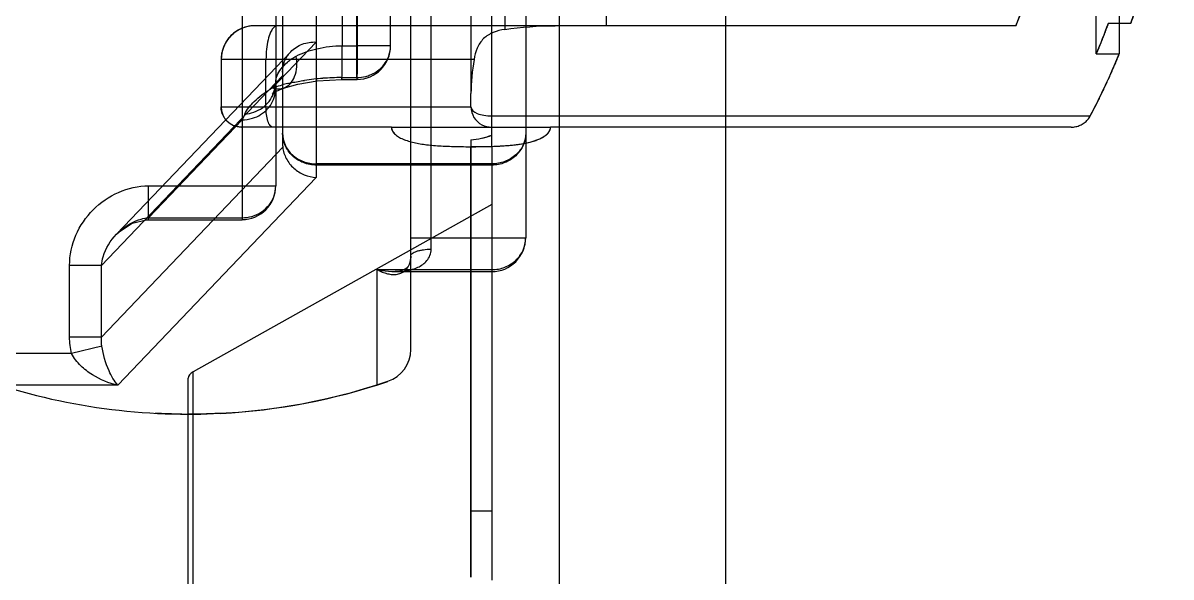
# Model space of a CAD drawing. Header units: millimetres. Extents: x 23490 to 24685, y -23248 to -22403.
# Drawn here: x 23732.19 to 23749.27, y -22567.21 to -22558.97 of the extents above; entities that cross this region are included whole.
import ezdxf

# ---------------------------------------------------------------- set-up
doc = ezdxf.new("R2010")
doc.units = ezdxf.units.MM
doc.header["$LTSCALE"] = 8
doc.layers.add('Cav-cor', color=30, linetype='Continuous')

msp = doc.modelspace()

# ---------------------------------------------------------------- linework, layer by layer
at = {"layer": 'Cav-cor', "color": 241}
for p, q in [((23740.165, -22515.491), (23740.165, -22755.491)), ((23742.643, -22538.895), (23742.643, -22608.087)), ((23739.165, -22559.122), (23739.165, -22546.179)), ((23740.864, -22546.884), (23740.864, -22559.008)), ((23737.959, -22563.822), (23737.959, -22547.159)), ((23738.261, -22562.332), (23738.261, -22548.65)), ((23739.668, -22548.819), (23739.668, -22562.163)), ((23735.447, -22549.089), (23735.447, -22561.893)), ((23735.949, -22549.588), (23735.949, -22561.39)), ((23736.552, -22549.718), (23736.552, -22561.264)), ((23736.05, -22550.221), (23736.05, -22560.761)), ((23739.356, -22551.471), (23739.356, -22559.064)), ((23748.16, -22559.425), (23748.16, -22551.557)), ((23748.5, -22551.564), (23748.5, -22559.425)), ((23736.937, -22551.675), (23736.937, -22559.306)), ((23737.164, -22559.305), (23737.164, -22551.677)), ((23737.658, -22559.305), (23737.658, -22551.674)), ((23738.854, -22551.759), (23738.854, -22560.018)), ((23737.155, -22559.778), (23737.155, -22558.13)), ((23748.34, -22558.97), (23748.674, -22558.97)), ((23748.34, -22558.97), (23748.674, -22558.97)), ((23746.96, -22559.008), (23735.638, -22559.008)), ((23746.96, -22559.008), (23735.638, -22559.008)), ((23739.165, -22560.802), (23739.165, -22559.122)), ((23735.901, -22559.933), (23736.552, -22559.25)), ((23736.937, -22559.306), (23737.164, -22559.305)), ((23737.658, -22559.305), (23737.164, -22559.305)), ((23733.578, -22562.11), (23736.171, -22559.396)), ((23735.135, -22559.511), (23735.135, -22560.214)), ((23738.899, -22559.511), (23735.135, -22559.511)), ((23735.135, -22559.511), (23735.135, -22560.214)), ((23735.803, -22560.214), (23735.803, -22559.511)), ((23748.16, -22559.426), (23748.5, -22559.426)), ((23748.16, -22559.426), (23748.5, -22559.426)), ((23733.356, -22562.573), (23736.05, -22559.752)), ((23736.278, -22559.875), (23736.567, -22559.829)), ((23736.567, -22559.829), (23736.931, -22559.809)), ((23736.928, -22559.78), (23737.155, -22559.778)), ((23736.928, -22559.78), (23736.931, -22559.809)), ((23736.931, -22559.809), (23737.158, -22559.807)), ((23737.155, -22559.778), (23737.158, -22559.807)), ((23736.05, -22559.94), (23736.066, -22559.934)), ((23736.066, -22559.934), (23736.278, -22559.875)), ((23738.854, -22560.214), (23738.854, -22560.018)), ((23735.135, -22560.214), (23738.854, -22560.214)), ((23739.165, -22560.349), (23748.068, -22560.349)), ((23734.056, -22561.864), (23735.447, -22560.408)), ((23737.669, -22560.516), (23735.437, -22560.516)), ((23737.669, -22560.516), (23735.437, -22560.516)), ((23737.669, -22560.516), (23737.683, -22560.516)), ((23737.683, -22560.516), (23740.005, -22560.516)), ((23740.005, -22560.516), (23740.038, -22560.516)), ((23747.785, -22560.516), (23740.038, -22560.516)), ((23747.785, -22560.516), (23740.038, -22560.516)), ((23738.854, -22560.704), (23738.854, -22567.208)), ((23736.053, -22560.816), (23733.356, -22563.64)), ((23738.854, -22567.208), (23738.854, -22560.807)), ((23738.854, -22567.208), (23738.854, -22560.807)), ((23739.165, -22560.802), (23739.165, -22567.255)), ((23739.165, -22561.063), (23736.552, -22561.063)), ((23739.165, -22561.08), (23736.552, -22561.08)), ((23733.599, -22564.356), (23736.552, -22561.264)), ((23734.056, -22561.39), (23735.949, -22561.39)), ((23734.056, -22561.893), (23734.056, -22561.39)), ((23739.165, -22561.669), (23734.721, -22564.154)), ((23734.056, -22561.864), (23735.447, -22561.864)), ((23734.056, -22561.893), (23735.447, -22561.893)), ((23737.959, -22562.163), (23739.668, -22562.163)), ((23733.356, -22562.573), (23732.88, -22562.573)), ((23732.88, -22563.64), (23732.88, -22562.573)), ((23733.356, -22563.64), (23733.356, -22562.573)), ((23737.457, -22562.636), (23739.165, -22562.636)), ((23737.457, -22564.351), (23737.457, -22562.636)), ((23737.726, -22562.665), (23739.165, -22562.665)), ((23733.356, -22563.64), (23732.88, -22563.64)), ((23733.36, -22563.772), (23732.909, -22563.882)), ((23732.909, -22563.882), (23732.014, -22563.882)), ((23737.957, -22563.822), (23737.959, -22563.822)), ((23734.643, -22582.732), (23734.643, -22564.25)), ((23734.721, -22582.828), (23734.721, -22564.154)), ((23737.617, -22564.298), (23737.617, -22564.296)), ((23733.599, -22564.356), (23731.943, -22564.356)), ((23738.854, -22566.221), (23739.165, -22566.221))]:
    msp.add_line(p, q, dxfattribs=at)
for points in [[(23735.949, -22559.847), (23735.949, -22559.864), (23735.927, -22559.967), (23735.908, -22560.007)], [(23735.908, -22560.007), (23735.895, -22560.026), (23735.898, -22560.024), (23735.951, -22559.987), (23736.05, -22559.94)], [(23733.814, -22561.945), (23734.027, -22561.894), (23734.056, -22561.893)], [(23733.578, -22562.11), (23733.617, -22562.072), (23733.814, -22561.945)], [(23737.959, -22562.433), (23737.954, -22562.492), (23737.939, -22562.548), (23737.917, -22562.587), (23737.892, -22562.615), (23737.861, -22562.636), (23737.822, -22562.652), (23737.772, -22562.663), (23737.727, -22562.665)]]:
    msp.add_lwpolyline(points, dxfattribs=at)
for centre, radius, start, end in [((23738.854, -22555.491), 8.837, 336.544, 76.8528), ((23738.854, -22555.491), 10.418, 340.49, 19.51), ((23738.854, -22555.491), 10.104, 337.0808, 339.8568), ((23735.638, -22559.511), 0.502, 90, 180), ((23737.155, -22559.305), 0.502, 270.3508, 0.0011), ((23737.232, -22559.509), 1.429, 173.8388, 180.0756), ((23737.198, -22559.301), 0.461, 329.6021, 340.9907), ((23738.854, -22555.491), 10.418, 332.2035, 337.8101), ((23737.183, -22559.291), 0.478, 314.825, 329.5265), ((23735.493, -22559.847), 0.456, 349.0603, 359.9618), ((23736.917, -22563.486), 3.705, 94.1537, 98.3701), ((23736.952, -22563.919), 4.14, 90.3365, 94.2116), ((23737.155, -22559.244), 0.534, 270.0207, 284.6194), ((23736.436, -22560.911), 1.116, 118.6747, 120.4758), ((23735.49, -22559.846), 0.459, 338.4878, 349.074), ((23735.502, -22559.934), 0.447, 349.955, 359.9651), ((23735.989, -22559.71), 0.236, 274.7679, 285.0653), ((23736.702, -22562.327), 2.526, 103.1852, 105.0537), ((23735.99, -22559.715), 0.232, 285.1066, 289.1813), ((23735.437, -22560.214), 0.301, 180, 270), ((23741.524, -22563.167), 6.674, 155.1722, 155.5771), ((23741.231, -22563.032), 6.351, 154.7551, 155.1725), ((23739.155, -22560.214), 0.301, 180, 242.6228), ((23735.446, -22559.874), 0.534, 270.0329, 286.9377), ((23739.155, -22560.214), 0.301, 242.6228, 271.9102), ((23739.933, -22560.516), 0.105, 356.3751, 359.986), ((23738.855, -22550.112), 10.694, 269.9914, 270.7674), ((23738.892, -22552.573), 8.233, 270.7399, 271.9005), ((23735.447, -22561.39), 0.502, 269.9995, 0.0006), ((23735.446, -22561.33), 0.534, 270.0265, 285.893), ((23734.221, -22562.724), 0.889, 132.4546, 136.3247), ((23734.219, -22562.722), 0.886, 129.9931, 132.4535), ((23739.165, -22562.163), 0.502, 269.9996, 359.9999), ((23737.457, -22563.822), 0.501, 288.6629, 0), ((23734.643, -22555.491), 9.294, 247.5441, 270), ((23734.642, -22555.487), 9.298, 270.0049, 288.661), ((23734.643, -22555.491), 9.296, 273.0102, 288.6629)]:
    msp.add_arc(centre, radius, start, end, dxfattribs=at)
for centre, major_axis, ratio, start_param, end_param in [((23736.552, -22560.235), (-0.42, -0.732), 0.375859, -0.579815, -0.471392), ((23735.143, -22564.25), (-0.5, 0), 0.356477, -0.567557, 0)]:
    msp.add_ellipse(centre, major_axis=major_axis, ratio=ratio, start_param=start_param, end_param=end_param, dxfattribs=at)
for points, weights in [([(23740.864, -22546.885), (23746.655, -22548.238), (23749.328, -22553.552), (23746.96, -22559.008)], [1, 0.7604807684, 0.7604807684, 1]), ([(23748.674, -22552.011), (23749.479, -22554.285), (23749.479, -22556.697), (23748.674, -22558.97)], [1, 0.9617219952, 0.9617219952, 1]), ([(23748.34, -22558.97), (23748.283, -22559.123), (23748.223, -22559.275), (23748.16, -22559.426)], [1, 0.9998043858, 0.9998043858, 1]), ([(23735.638, -22559.008), (23735.343, -22559.008), (23735.135, -22559.216), (23735.135, -22559.511)], [1, 0.8047378541, 0.8047378541, 1]), ([(23748.5, -22559.426), (23748.372, -22559.74), (23748.228, -22560.048), (23748.07, -22560.349)], [1, 0.9992022083, 0.9992022083, 1]), ([(23735.437, -22560.516), (23735.26, -22560.516), (23735.135, -22560.391), (23735.135, -22560.214)], [1, 0.8047378541, 0.8047378541, 1])]:
    msp.add_rational_spline(points, weights, degree=3, dxfattribs=at)
for points, knots in [([(23735.872, -22559.104), (23735.856, -22559.14), (23735.83, -22559.223), (23735.816, -22559.308), (23735.811, -22559.355)], [0, 0, 0, 0, 0.452093, 1, 1, 1, 1]), ([(23735.971, -22559.008), (23735.962, -22559.008), (23735.937, -22559.015), (23735.901, -22559.05), (23735.882, -22559.084), (23735.872, -22559.104)], [0, 0, 0, 0, 0.187686, 0.533467, 1, 1, 1, 1]), ([(23739.356, -22559.064), (23739.298, -22559.072), (23739.184, -22559.098), (23739.033, -22559.19), (23738.936, -22559.339), (23738.908, -22559.453), (23738.899, -22559.511)], [0, 0, 0, 0, 0.254708, 0.500142, 0.745379, 1, 1, 1, 1]), ([(23736.171, -22559.396), (23736.218, -22559.346), (23736.339, -22559.267), (23736.482, -22559.247), (23736.552, -22559.25)], [0, 0, 0, 0, 0.492465, 1, 1, 1, 1]), ([(23736.252, -22559.459), (23736.349, -22559.409), (23736.575, -22559.333), (23736.81, -22559.307), (23736.937, -22559.306)], [0, 0, 0, 0, 0.464306, 1, 1, 1, 1]), ([(23736.931, -22559.809), (23736.932, -22559.809), (23736.932, -22559.804), (23736.933, -22559.798), (23736.933, -22559.785), (23736.934, -22559.769), (23736.935, -22559.748), (23736.936, -22559.712), (23736.936, -22559.657), (23736.937, -22559.582), (23736.937, -22559.496), (23736.937, -22559.403), (23736.937, -22559.339), (23736.937, -22559.306)], [0, 0, 0, 0, 0.005123, 0.019621, 0.043505, 0.076608, 0.118573, 0.168995, 0.293342, 0.44475, 0.617506, 0.805205, 1, 1, 1, 1]), ([(23737.158, -22559.807), (23737.159, -22559.807), (23737.159, -22559.802), (23737.16, -22559.797), (23737.161, -22559.784), (23737.162, -22559.768), (23737.162, -22559.747), (23737.163, -22559.71), (23737.164, -22559.656), (23737.164, -22559.58), (23737.165, -22559.495), (23737.164, -22559.402), (23737.164, -22559.338), (23737.164, -22559.305)], [0, 0, 0, 0, 0.005115, 0.019608, 0.043487, 0.076587, 0.118553, 0.168975, 0.293325, 0.444745, 0.617513, 0.805205, 1, 1, 1, 1]), ([(23735.949, -22559.847), (23735.949, -22559.814), (23735.965, -22559.742), (23736.028, -22559.641), (23736.123, -22559.541), (23736.205, -22559.484), (23736.252, -22559.459)], [0, 0, 0, 0, 0.195281, 0.421562, 0.6907, 1, 1, 1, 1]), ([(23736.05, -22559.697), (23736.05, -22559.642), (23736.071, -22559.531), (23736.132, -22559.435), (23736.171, -22559.396)], [0, 0, 0, 0, 0.500732, 1, 1, 1, 1]), ([(23736.066, -22559.934), (23736.102, -22559.921), (23736.172, -22559.874), (23736.239, -22559.759), (23736.268, -22559.615), (23736.261, -22559.512), (23736.252, -22559.459)], [0, 0, 0, 0, 0.209895, 0.442893, 0.708026, 1, 1, 1, 1]), ([(23737.29, -22559.761), (23737.311, -22559.755), (23737.396, -22559.727), (23737.473, -22559.677), (23737.52, -22559.63)], [0, 0, 0, 0, 0.25358, 1, 1, 1, 1]), ([(23736.126, -22559.868), (23736.146, -22559.863), (23736.229, -22559.845), (23736.313, -22559.83), (23736.377, -22559.82)], [0, 0, 0, 0, 0.241045, 1, 1, 1, 1]), ([(23735.486, -22560.323), (23735.519, -22560.252), (23735.639, -22560.112), (23735.782, -22560.001), (23735.87, -22559.95)], [0, 0, 0, 0, 0.435003, 1, 1, 1, 1]), ([(23735.486, -22560.323), (23735.579, -22560.316), (23735.762, -22560.252), (23735.884, -22560.099), (23735.917, -22560.015)], [0, 0, 0, 0, 0.50655, 1, 1, 1, 1]), ([(23735.602, -22560.385), (23735.687, -22560.359), (23735.844, -22560.263), (23735.927, -22560.097), (23735.942, -22560.012)], [0, 0, 0, 0, 0.507656, 1, 1, 1, 1]), ([(23735.901, -22559.933), (23735.912, -22559.929), (23735.96, -22559.912), (23736.009, -22559.898), (23736.046, -22559.888)], [0, 0, 0, 0, 0.240877, 1, 1, 1, 1]), ([(23735.901, -22559.933), (23735.91, -22559.935), (23735.945, -22559.945), (23735.982, -22559.948), (23736.008, -22559.946)], [0, 0, 0, 0, 0.259387, 1, 1, 1, 1]), ([(23735.904, -22560.516), (23735.889, -22560.516), (23735.865, -22560.497), (23735.846, -22560.463), (23735.824, -22560.409), (23735.807, -22560.325), (23735.803, -22560.253), (23735.803, -22560.214)], [0, 0, 0, 0, 0.13465, 0.233133, 0.354235, 0.654095, 1, 1, 1, 1]), ([(23738.854, -22560.214), (23738.854, -22560.259), (23738.939, -22560.317), (23739.049, -22560.343), (23739.126, -22560.35), (23739.165, -22560.349)], [0, 0, 0, 0, 0.373664, 0.667918, 1, 1, 1, 1]), ([(23747.785, -22560.516), (23747.809, -22560.516), (23747.855, -22560.511), (23747.921, -22560.49), (23747.981, -22560.455), (23748.033, -22560.408), (23748.059, -22560.37), (23748.07, -22560.349)], [0, 0, 0, 0, 0.20115, 0.400978, 0.600488, 0.80015, 1, 1, 1, 1]), ([(23737.669, -22560.516), (23737.669, -22560.536), (23737.683, -22560.58), (23737.729, -22560.631), (23737.791, -22560.672), (23737.863, -22560.705), (23737.944, -22560.731), (23738.03, -22560.752), (23738.123, -22560.768), (23738.221, -22560.781), (23738.328, -22560.791), (23738.444, -22560.798), (23738.57, -22560.803), (23738.708, -22560.806), (23738.804, -22560.807), (23738.854, -22560.807)], [0, 0, 0, 0, 0.048218, 0.101267, 0.157799, 0.220175, 0.28657, 0.355608, 0.428089, 0.505253, 0.588251, 0.678222, 0.776239, 0.883248, 1, 1, 1, 1]), ([(23738.854, -22560.807), (23738.902, -22560.807), (23738.995, -22560.806), (23739.128, -22560.803), (23739.251, -22560.799), (23739.364, -22560.792), (23739.467, -22560.783), (23739.562, -22560.772), (23739.649, -22560.757), (23739.728, -22560.74), (23739.8, -22560.72), (23739.863, -22560.696), (23739.919, -22560.67), (23739.966, -22560.639), (23740.004, -22560.603), (23740.031, -22560.562), (23740.038, -22560.531), (23740.038, -22560.516)], [0, 0, 0, 0, 0.112702, 0.216527, 0.312054, 0.399824, 0.480439, 0.554403, 0.622274, 0.685181, 0.743314, 0.796157, 0.843785, 0.886892, 0.927094, 0.964867, 1, 1, 1, 1]), ([(23739.165, -22560.802), (23739.246, -22560.799), (23739.366, -22560.793), (23739.527, -22560.777), (23739.646, -22560.759), (23739.764, -22560.732), (23739.86, -22560.699), (23739.932, -22560.662), (23739.981, -22560.627), (23740.022, -22560.582), (23740.037, -22560.542), (23740.038, -22560.522)], [0, 0, 0, 0, 0.250088, 0.37514, 0.500185, 0.625216, 0.750194, 0.812722, 0.875237, 0.937705, 1, 1, 1, 1]), ([(23736.552, -22561.08), (23736.487, -22561.08), (23736.356, -22561.056), (23736.189, -22560.952), (23736.076, -22560.795), (23736.05, -22560.669), (23736.05, -22560.607)], [0, 0, 0, 0, 0.256896, 0.50976, 0.756913, 1, 1, 1, 1]), ([(23736.05, -22560.607), (23736.05, -22560.667), (23736.077, -22560.789), (23736.19, -22560.94), (23736.357, -22561.04), (23736.487, -22561.063), (23736.552, -22561.063)], [0, 0, 0, 0, 0.238738, 0.484184, 0.738883, 1, 1, 1, 1]), ([(23738.854, -22560.704), (23738.907, -22560.699), (23739.012, -22560.683), (23739.116, -22560.655), (23739.165, -22560.634)], [0, 0, 0, 0, 0.500181, 1, 1, 1, 1]), ([(23739.668, -22560.607), (23739.668, -22560.669), (23739.641, -22560.795), (23739.528, -22560.952), (23739.361, -22561.056), (23739.23, -22561.08), (23739.165, -22561.08)], [0, 0, 0, 0, 0.243087, 0.49024, 0.743104, 1, 1, 1, 1]), ([(23739.668, -22560.607), (23739.668, -22560.667), (23739.641, -22560.789), (23739.527, -22560.94), (23739.36, -22561.04), (23739.23, -22561.063), (23739.165, -22561.063)], [0, 0, 0, 0, 0.238738, 0.484184, 0.738883, 1, 1, 1, 1]), ([(23736.053, -22560.816), (23736.059, -22560.874), (23736.097, -22560.991), (23736.211, -22561.135), (23736.369, -22561.233), (23736.491, -22561.261), (23736.552, -22561.264)], [0, 0, 0, 0, 0.243728, 0.493587, 0.747056, 1, 1, 1, 1]), ([(23732.88, -22562.573), (23732.88, -22562.42), (23732.947, -22562.112), (23733.212, -22561.726), (23733.596, -22561.459), (23733.904, -22561.39), (23734.056, -22561.39)], [0, 0, 0, 0, 0.249897, 0.500028, 0.750146, 1, 1, 1, 1]), ([(23735.593, -22561.843), (23735.643, -22561.829), (23735.738, -22561.785), (23735.816, -22561.715), (23735.848, -22561.675)], [0, 0, 0, 0, 0.504189, 1, 1, 1, 1]), ([(23733.65, -22562.043), (23733.735, -22561.971), (23733.871, -22561.895), (23734.019, -22561.867), (23734.056, -22561.864)], [0, 0, 0, 0, 0.746542, 1, 1, 1, 1]), ([(23733.356, -22562.573), (23733.36, -22562.529), (23733.394, -22562.358), (23733.489, -22562.204), (23733.578, -22562.11)], [0, 0, 0, 0, 0.253639, 1, 1, 1, 1]), ([(23739.165, -22562.636), (23739.23, -22562.636), (23739.361, -22562.612), (23739.528, -22562.508), (23739.641, -22562.35), (23739.668, -22562.225), (23739.668, -22562.163)], [0, 0, 0, 0, 0.256896, 0.50976, 0.756913, 1, 1, 1, 1]), ([(23737.727, -22562.665), (23737.784, -22562.665), (23737.899, -22562.657), (23738.038, -22562.617), (23738.137, -22562.562), (23738.202, -22562.504), (23738.25, -22562.426), (23738.261, -22562.363), (23738.261, -22562.332)], [0, 0, 0, 0, 0.249011, 0.492394, 0.613436, 0.735798, 0.863009, 1, 1, 1, 1]), ([(23737.959, -22562.433), (23737.959, -22562.418), (23737.978, -22562.394), (23738.012, -22562.375), (23738.049, -22562.36), (23738.095, -22562.348), (23738.166, -22562.335), (23738.222, -22562.332), (23738.261, -22562.332)], [0, 0, 0, 0, 0.134662, 0.233128, 0.354195, 0.495835, 0.654249, 1, 1, 1, 1]), ([(23737.457, -22562.636), (23737.505, -22562.662), (23737.581, -22562.693), (23737.685, -22562.71), (23737.759, -22562.706), (23737.832, -22562.684), (23737.899, -22562.634), (23737.949, -22562.547), (23737.959, -22562.474), (23737.959, -22562.433)], [0, 0, 0, 0, 0.241766, 0.353468, 0.460983, 0.567975, 0.682405, 0.820054, 1, 1, 1, 1]), ([(23737.457, -22562.636), (23737.479, -22562.641), (23737.568, -22562.657), (23737.658, -22562.665), (23737.726, -22562.665)], [0, 0, 0, 0, 0.253842, 1, 1, 1, 1]), ([(23733.599, -22564.356), (23733.544, -22564.293), (23733.44, -22564.104), (23733.379, -22563.898), (23733.36, -22563.772)], [0, 0, 0, 0, 0.397663, 1, 1, 1, 1]), ([(23733.599, -22564.356), (23733.466, -22564.325), (23733.267, -22564.244), (23733.038, -22564.071), (23732.942, -22563.951), (23732.909, -22563.882)], [0, 0, 0, 0, 0.477093, 0.7327, 1, 1, 1, 1]), ([(23734.643, -22564.789), (23734.602, -22564.789), (23734.52, -22564.786), (23734.358, -22564.782), (23734.236, -22564.778), (23734.154, -22564.774)], [0, 0, 0, 0, 0.250419, 0.500816, 1, 1, 1, 1]), ([(23735.131, -22564.774), (23735.09, -22564.776), (23734.928, -22564.783), (23734.765, -22564.786), (23734.643, -22564.786)], [0, 0, 0, 0, 0.248841, 1, 1, 1, 1])]:
    msp.add_open_spline(points, degree=3, knots=knots, dxfattribs=at)
for points in [[(23739.356, -22559.064), (23739.604, -22559.028), (23739.855, -22559.008), (23740.106, -22559.008)], [(23737.633, -22559.451), (23737.649, -22559.404), (23737.658, -22559.354), (23737.658, -22559.305)], [(23738.899, -22559.511), (23738.871, -22559.678), (23738.854, -22559.848), (23738.854, -22560.018)], [(23747.785, -22560.516), (23747.809, -22560.516), (23747.855, -22560.511), (23747.921, -22560.49), (23747.981, -22560.455), (23748.033, -22560.408), (23748.059, -22560.37), (23748.07, -22560.349)], [(23737.669, -22560.516), (23737.669, -22560.537), (23737.681, -22560.576), (23737.728, -22560.63), (23737.787, -22560.67), (23737.861, -22560.704), (23737.942, -22560.731), (23738.028, -22560.752), (23738.12, -22560.768), (23738.218, -22560.781), (23738.324, -22560.791), (23738.439, -22560.798), (23738.564, -22560.803), (23738.701, -22560.806), (23738.802, -22560.807), (23738.854, -22560.807)], [(23738.854, -22560.807), (23738.904, -22560.807), (23739, -22560.806), (23739.134, -22560.803), (23739.256, -22560.799), (23739.369, -22560.792), (23739.472, -22560.783), (23739.566, -22560.771), (23739.652, -22560.757), (23739.731, -22560.74), (23739.803, -22560.719), (23739.866, -22560.695), (23739.921, -22560.668), (23739.967, -22560.638), (23740.005, -22560.602), (23740.032, -22560.56), (23740.038, -22560.531), (23740.038, -22560.516)], [(23739.022, -22560.678), (23739.047, -22560.672), (23739.073, -22560.666), (23739.097, -22560.658)], [(23739.097, -22560.658), (23739.12, -22560.651), (23739.143, -22560.643), (23739.165, -22560.634)], [(23735.919, -22561.551), (23735.939, -22561.5), (23735.949, -22561.445), (23735.949, -22561.39)], [(23735.848, -22561.675), (23735.878, -22561.638), (23735.902, -22561.595), (23735.919, -22561.551)], [(23732.909, -22563.882), (23732.89, -22563.803), (23732.88, -22563.721), (23732.88, -22563.64)], [(23733.36, -22563.772), (23733.353, -22563.728), (23733.352, -22563.684), (23733.356, -22563.64)]]:
    msp.add_open_spline(points, degree=3, dxfattribs=at)

doc.saveas('drawing.dxf')
